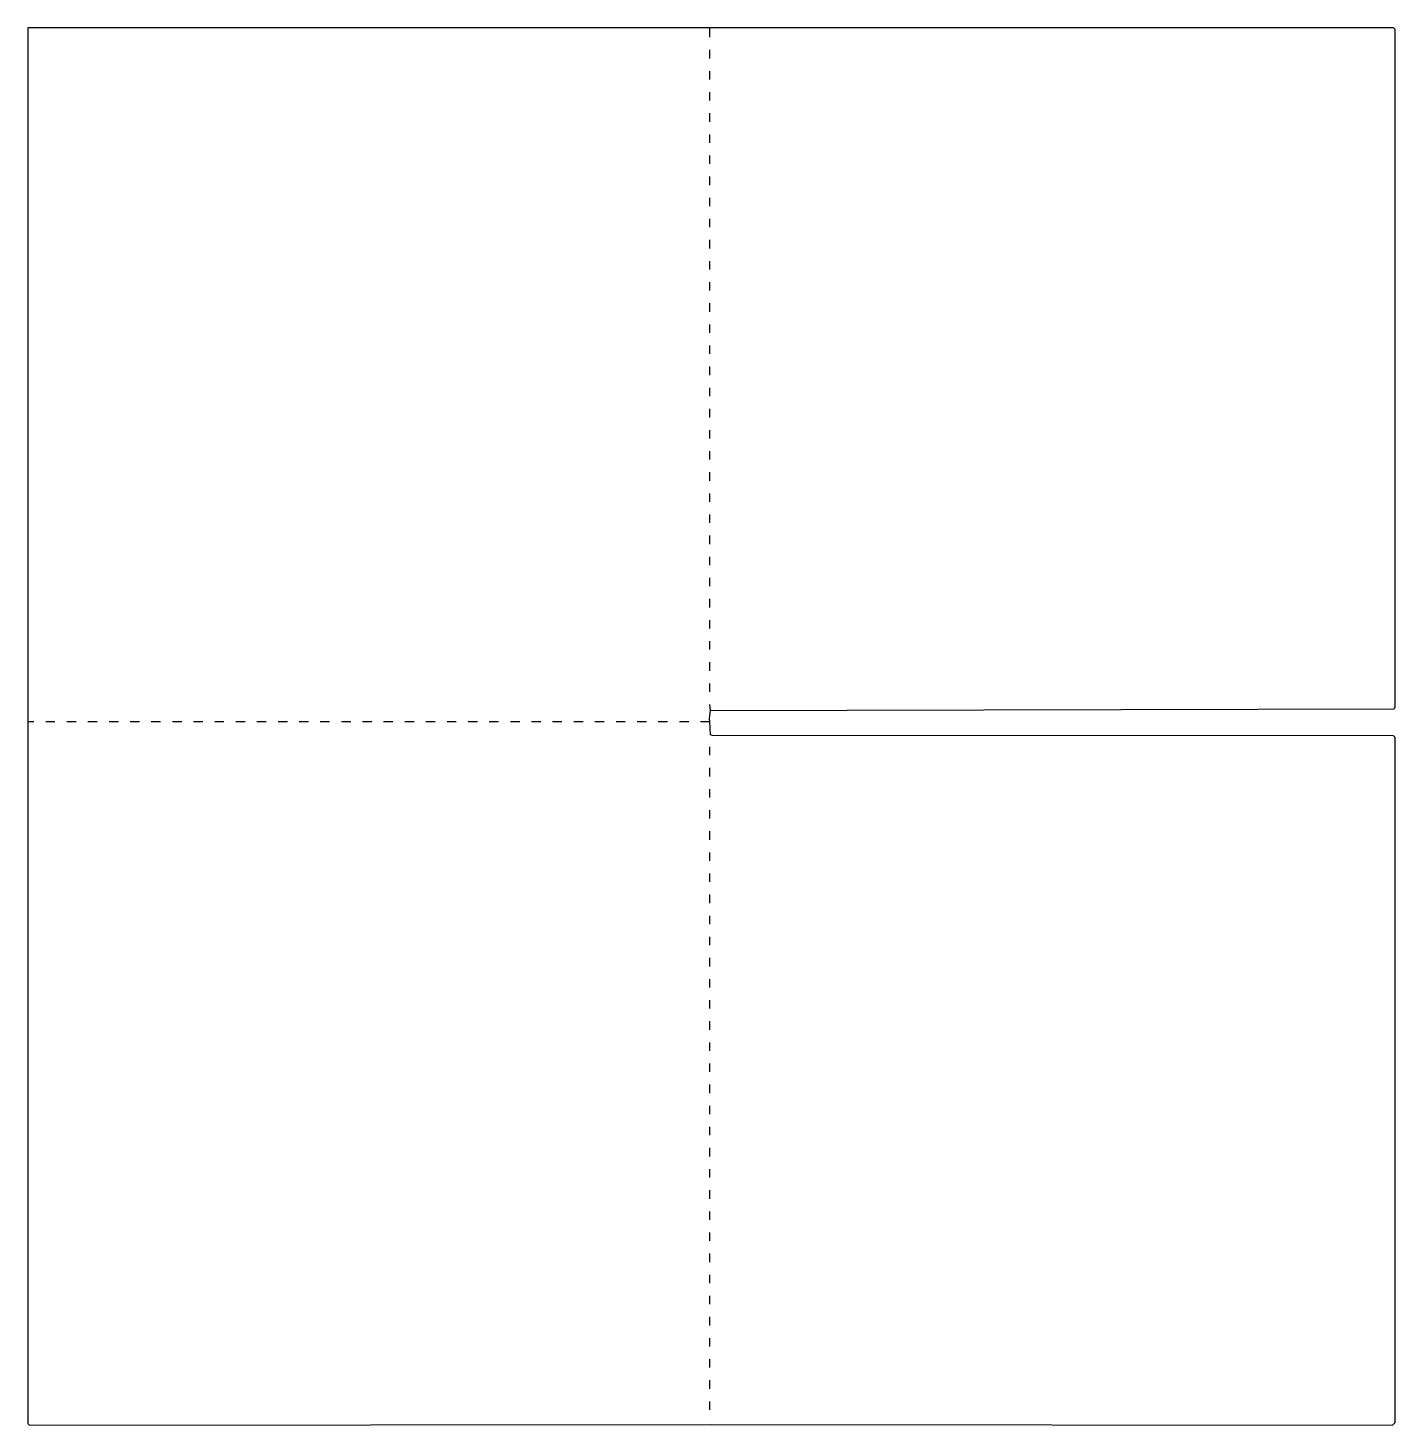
# Model space of a CAD drawing. Extents: x 83 to 1701, y 85 to 1739.
import ezdxf

# ---------------------------------------------------------------- set-up
doc = ezdxf.new("R2010")
doc.units = 0
doc.layers.get('0').update_dxf_attribs({"linetype": 'CONTINUOUS'})

msp = doc.modelspace()

# ---------------------------------------------------------------- linework, layer by layer
at = {"color": 250, "linetype": 'CONTINUOUS'}
msp.add_lwpolyline([(1698, 85), (1701, 88), (1701, 899), (1699, 901), (893, 901.5), (891, 902.1), (890, 918, -0.096159), (891, 931), (1700, 933), (1700.3, 933.9), (1701, 935), (1701, 1737), (1699, 1739), (83, 1739), (83, 918), (83, 87), (85, 85), (892, 85.5), (1698, 85)], format="xyb", dxfattribs=at)
for points in [[(890, 1728), (890, 1739)], [(890, 1703), (890, 1713)], [(890, 1678), (890, 1688)], [(890, 1653), (890, 1663)], [(890, 1628), (890, 1638)], [(890, 1603), (890, 1613)], [(890, 1578), (890, 1588)], [(890, 1553), (890, 1563)], [(890, 1528), (890, 1538)], [(890, 1503), (890, 1513)], [(890, 1478), (890, 1488)], [(890, 1453), (890, 1463)], [(890, 1428), (890, 1438)], [(890, 1403), (890, 1413)], [(890, 1378), (890, 1388)], [(890, 1353), (890, 1363)], [(890, 1328), (890, 1338)], [(890, 1303), (890, 1313)], [(890, 1278), (890, 1288)], [(890, 1253), (890, 1263)], [(890, 1228), (890, 1238)], [(890, 1203), (890, 1213)], [(890, 1178), (890, 1188)], [(890, 1153), (890, 1163)], [(890, 1128), (890, 1138)], [(890, 1103), (890, 1113)], [(890, 1078), (890, 1088)], [(890, 1053), (890, 1063)], [(890, 1028), (890, 1038)], [(890, 1003), (890, 1013)], [(890, 978), (890, 988)], [(890, 953), (890, 963)], [(891, 931), (890, 938)], [(83, 918), (90, 918)], [(104, 918), (115, 918)], [(129, 918), (140, 918)], [(154, 918), (165, 918)], [(179, 918), (190, 918)], [(204, 918), (215, 918)], [(229, 918), (240, 918)], [(254, 918), (265, 918)], [(279, 918), (290, 918)], [(304, 918), (315, 918)], [(329, 918), (340, 918)], [(354, 918), (365, 918)], [(379, 918), (390, 918)], [(404, 918), (415, 918)], [(429, 918), (440, 918)], [(454, 918), (465, 918)], [(479, 918), (490, 918)], [(504, 918), (515, 918)], [(529, 918), (540, 918)], [(554, 918), (565, 918)], [(579, 918), (590, 918)], [(604, 918), (615, 918)], [(629, 918), (640, 918)], [(654, 918), (665, 918)], [(679, 918), (690, 918)], [(704, 918), (715, 918)], [(729, 918), (740, 918)], [(754, 918), (765, 918)], [(779, 918), (790, 918)], [(804, 918), (815, 918)], [(829, 918), (840, 918)], [(854, 918), (865, 918)], [(879, 918), (890, 918)], [(890, 878), (890, 888)], [(890, 853), (890, 863)], [(890, 828), (890, 838)], [(890, 803), (890, 813)], [(890, 778), (890, 788)], [(890, 753), (890, 763)], [(890, 728), (890, 738)], [(890, 703), (890, 713)], [(890, 678), (890, 688)], [(890, 653), (890, 663)], [(890, 628), (890, 638)], [(890, 603), (890, 613)], [(890, 578), (890, 588)], [(890, 553), (890, 563)], [(890, 528), (890, 538)], [(890, 503), (890, 513)], [(890, 478), (890, 488)], [(890, 453), (890, 463)], [(890, 428), (890, 438)], [(890, 403), (890, 413)], [(890, 378), (890, 388)], [(890, 353), (890, 363)], [(890, 328), (890, 338)], [(890, 303), (890, 313)], [(890, 278), (890, 288)], [(890, 253), (890, 263)], [(890, 228), (890, 238)], [(890, 203), (890, 213)], [(890, 178), (890, 188)], [(890, 153), (890, 163)], [(890, 128), (890, 138)], [(890, 103), (890, 113)]]:
    msp.add_lwpolyline(points, dxfattribs=at)

doc.saveas('drawing.dxf')
